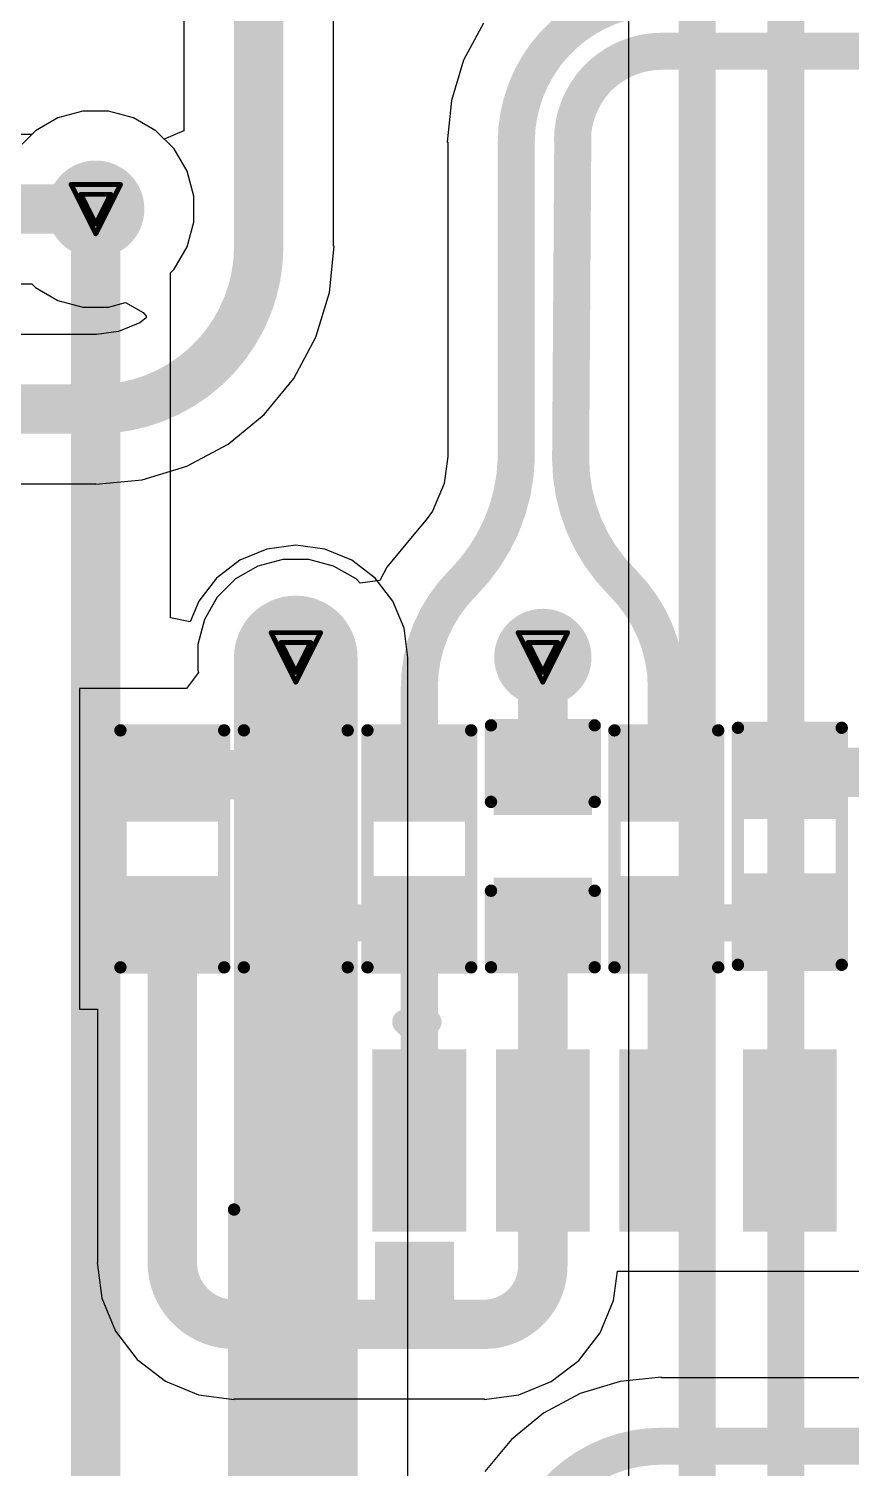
# Model space of a CAD drawing. Header units: inches. Extents: x 0 to 289, y 0 to 168.
# Drawn here: x 57.61 to 66.06, y 65.07 to 79.88 of the extents above; entities that cross this region are included whole.
import ezdxf

# ---------------------------------------------------------------- set-up
doc = ezdxf.new("R2010")
doc.units = ezdxf.units.IN
for name, color, linetype in [('Bottom Layer', 5, 'Continuous'), ('Bottom Overlay', 54, 'Continuous'), ('Bottom Paste', 16, 'Continuous'), ('Bottom Solder', 6, 'Continuous'), ('Drill Drawing', 1, 'Continuous'), ('Top Layer', 1, 'Continuous'), ('Via Holes', 16, 'Continuous')]:
    doc.layers.add(name, color=color, linetype=linetype)

# ---------------------------------------------------------------- blocks, each defined once
blk = doc.blocks.new('H1102NLT_B_2')
at = {"layer": 'Bottom Layer'}
for points in [[(-5.1, 4.825), (-3.43, 4.825), (-3.43, 4.065), (-5.1, 4.065)], [(5.1, 4.065), (3.43, 4.065), (3.43, 4.825), (5.1, 4.825)], [(-5.1, 3.555), (-3.43, 3.555), (-3.43, 2.795), (-5.1, 2.795)], [(5.1, 2.795), (3.43, 2.795), (3.43, 3.555), (5.1, 3.555)], [(-5.1, 2.285), (-3.43, 2.285), (-3.43, 1.525), (-5.1, 1.525)], [(5.1, 1.525), (3.43, 1.525), (3.43, 2.285), (5.1, 2.285)], [(-5.1, 1.015), (-3.43, 1.015), (-3.43, 0.255), (-5.1, 0.255)], [(5.1, 0.255), (3.43, 0.255), (3.43, 1.015), (5.1, 1.015)], [(-5.1, -0.255), (-3.43, -0.255), (-3.43, -1.015), (-5.1, -1.015)], [(5.1, -1.015), (3.43, -1.015), (3.43, -0.255), (5.1, -0.255)], [(-5.1, -1.525), (-3.43, -1.525), (-3.43, -2.285), (-5.1, -2.285)], [(5.1, -2.285), (3.43, -2.285), (3.43, -1.525), (5.1, -1.525)], [(-5.1, -2.795), (-3.43, -2.795), (-3.43, -3.555), (-5.1, -3.555)], [(5.1, -3.555), (3.43, -3.555), (3.43, -2.795), (5.1, -2.795)], [(-5.1, -4.065), (-3.43, -4.065), (-3.43, -4.825), (-5.1, -4.825)], [(5.1, -4.825), (3.43, -4.825), (3.43, -4.065), (5.1, -4.065)]]:
    blk.add_hatch(color=5, dxfattribs=at).paths.add_polyline_path(points)
at = {"layer": 'Bottom Overlay'}
blk.add_hatch(color=54, dxfattribs=at).paths.add_polyline_path([(-3.226, -4.902), (-2.413, -4.902), (-2.413, -4.089), (-3.226, -4.089)])
at = {"layer": 'Bottom Paste'}
for points in [[(-5.1, 4.825), (-3.43, 4.825), (-3.43, 4.065), (-5.1, 4.065)], [(5.1, 4.065), (3.43, 4.065), (3.43, 4.825), (5.1, 4.825)], [(-5.1, 3.555), (-3.43, 3.555), (-3.43, 2.795), (-5.1, 2.795)], [(5.1, 2.795), (3.43, 2.795), (3.43, 3.555), (5.1, 3.555)], [(-5.1, 2.285), (-3.43, 2.285), (-3.43, 1.525), (-5.1, 1.525)], [(5.1, 1.525), (3.43, 1.525), (3.43, 2.285), (5.1, 2.285)], [(-5.1, 1.015), (-3.43, 1.015), (-3.43, 0.255), (-5.1, 0.255)], [(5.1, 0.255), (3.43, 0.255), (3.43, 1.015), (5.1, 1.015)], [(-5.1, -0.255), (-3.43, -0.255), (-3.43, -1.015), (-5.1, -1.015)], [(5.1, -1.015), (3.43, -1.015), (3.43, -0.255), (5.1, -0.255)], [(-5.1, -1.525), (-3.43, -1.525), (-3.43, -2.285), (-5.1, -2.285)], [(5.1, -2.285), (3.43, -2.285), (3.43, -1.525), (5.1, -1.525)], [(-5.1, -2.795), (-3.43, -2.795), (-3.43, -3.555), (-5.1, -3.555)], [(5.1, -3.555), (3.43, -3.555), (3.43, -2.795), (5.1, -2.795)], [(-5.1, -4.065), (-3.43, -4.065), (-3.43, -4.825), (-5.1, -4.825)], [(5.1, -4.825), (3.43, -4.825), (3.43, -4.065), (5.1, -4.065)]]:
    blk.add_hatch(color=16, dxfattribs=at).paths.add_polyline_path(points)
at = {"layer": 'Bottom Solder'}
for points in [[(-5.202, 4.927), (-3.328, 4.927), (-3.328, 3.963), (-5.202, 3.963)], [(5.202, 3.963), (3.328, 3.963), (3.328, 4.927), (5.202, 4.927)], [(-5.202, 3.657), (-3.328, 3.657), (-3.328, 2.693), (-5.202, 2.693)], [(5.202, 2.693), (3.328, 2.693), (3.328, 3.657), (5.202, 3.657)], [(-5.202, 2.387), (-3.328, 2.387), (-3.328, 1.423), (-5.202, 1.423)], [(5.202, 1.423), (3.328, 1.423), (3.328, 2.387), (5.202, 2.387)], [(-5.202, 1.117), (-3.328, 1.117), (-3.328, 0.153), (-5.202, 0.153)], [(5.202, 0.153), (3.328, 0.153), (3.328, 1.117), (5.202, 1.117)], [(-5.202, -0.153), (-3.328, -0.153), (-3.328, -1.117), (-5.202, -1.117)], [(5.202, -1.117), (3.328, -1.117), (3.328, -0.153), (5.202, -0.153)], [(-5.202, -1.423), (-3.328, -1.423), (-3.328, -2.387), (-5.202, -2.387)], [(5.202, -2.387), (3.328, -2.387), (3.328, -1.423), (5.202, -1.423)], [(-5.202, -2.693), (-3.328, -2.693), (-3.328, -3.657), (-5.202, -3.657)], [(5.202, -3.657), (3.328, -3.657), (3.328, -2.693), (5.202, -2.693)], [(-5.202, -3.963), (-3.328, -3.963), (-3.328, -4.927), (-5.202, -4.927)], [(5.202, -4.927), (3.328, -4.927), (3.328, -3.963), (5.202, -3.963)]]:
    blk.add_hatch(color=6, dxfattribs=at).paths.add_polyline_path(points)
at = {"layer": 'Bottom Overlay'}
for points in [[(3.555, 6.35, 0.127, 0.127, 0), (-3.555, 6.35, 0.127, 0.127, 0)], [(-5.484, -4.597, 0.254, 0.254, 0), (-5.484, -4.343, 0.254, 0.254, 0)], [(-5.357, -4.47, 0.254, 0.254, 0), (-5.484, -4.343, 0.254, 0.254, 0)], [(-5.484, -4.597, 0.254, 0.254, 0), (-5.357, -4.47, 0.254, 0.254, 0)], [(3.555, -6.35, 0.127, 0.127, 0), (-3.555, -6.35, 0.127, 0.127, 0)]]:
    blk.add_lwpolyline(points, format="xyseb", dxfattribs=at)
for points in [[(-3.587, 6.35, 0.0635, 0.0635, 1), (-3.523, 6.35, 0.0635, 0.0635, 1)], [(3.523, 6.35, 0.0635, 0.0635, 1), (3.587, 6.35, 0.0635, 0.0635, 1)], [(-5.548, -4.343, 0.127, 0.127, 1), (-5.421, -4.343, 0.127, 0.127, 1)], [(-5.548, -4.343, 0.127, 0.127, 1), (-5.421, -4.343, 0.127, 0.127, 1)], [(-5.421, -4.47, 0.127, 0.127, 1), (-5.294, -4.47, 0.127, 0.127, 1)], [(-5.421, -4.47, 0.127, 0.127, 1), (-5.294, -4.47, 0.127, 0.127, 1)], [(-5.548, -4.597, 0.127, 0.127, 1), (-5.421, -4.597, 0.127, 0.127, 1)], [(-5.548, -4.597, 0.127, 0.127, 1), (-5.421, -4.597, 0.127, 0.127, 1)], [(-3.587, -6.35, 0.0635, 0.0635, 1), (-3.523, -6.35, 0.0635, 0.0635, 1)], [(3.523, -6.35, 0.0635, 0.0635, 1), (3.587, -6.35, 0.0635, 0.0635, 1)]]:
    blk.add_lwpolyline(points, format="xyseb", close=True, dxfattribs=at)
blk = doc.blocks.new('R___0603_B_44')
at = {"layer": 'Bottom Layer'}
for points in [[(-1.143, -0.4445), (-1.143, 0.4445), (-0.381, 0.4445), (-0.381, -0.4445)], [(0.381, -0.4445), (0.381, 0.4445), (1.143, 0.4445), (1.143, -0.4445)]]:
    blk.add_hatch(color=5, dxfattribs=at).paths.add_polyline_path(points)
at = {"layer": 'Bottom Paste'}
for points in [[(-1.143, -0.4445), (-1.143, 0.4445), (-0.381, 0.4445), (-0.381, -0.4445)], [(0.381, -0.4445), (0.381, 0.4445), (1.143, 0.4445), (1.143, -0.4445)]]:
    blk.add_hatch(color=16, dxfattribs=at).paths.add_polyline_path(points)
at = {"layer": 'Bottom Solder'}
for points in [[(-1.2446, -0.5461), (-1.2446, 0.5461), (-0.2794, 0.5461), (-0.2794, -0.5461)], [(0.2794, -0.5461), (0.2794, 0.5461), (1.2446, 0.5461), (1.2446, -0.5461)]]:
    blk.add_hatch(color=6, dxfattribs=at).paths.add_polyline_path(points)
at = {"layer": 'Bottom Overlay'}
for points in [[(1.2192, 0.5334, 0.127, 0.127, 0), (-1.2192, 0.5334, 0.127, 0.127, 0)], [(-1.2192, -0.5334, 0.127, 0.127, 0), (-1.2192, 0.5334, 0.127, 0.127, 0)], [(1.2192, -0.5334, 0.127, 0.127, 0), (1.2192, 0.5334, 0.127, 0.127, 0)], [(1.2192, -0.5334, 0.127, 0.127, 0), (-1.2192, -0.5334, 0.127, 0.127, 0)]]:
    blk.add_lwpolyline(points, format="xyseb", dxfattribs=at)
for points in [[(-1.25095, 0.5334, 0.0635, 0.0635, 1), (-1.18745, 0.5334, 0.0635, 0.0635, 1)], [(-1.25095, 0.5334, 0.0635, 0.0635, 1), (-1.18745, 0.5334, 0.0635, 0.0635, 1)], [(1.18745, 0.5334, 0.0635, 0.0635, 1), (1.25095, 0.5334, 0.0635, 0.0635, 1)], [(1.18745, 0.5334, 0.0635, 0.0635, 1), (1.25095, 0.5334, 0.0635, 0.0635, 1)], [(-1.25095, -0.5334, 0.0635, 0.0635, 1), (-1.18745, -0.5334, 0.0635, 0.0635, 1)], [(-1.25095, -0.5334, 0.0635, 0.0635, 1), (-1.18745, -0.5334, 0.0635, 0.0635, 1)], [(1.18745, -0.5334, 0.0635, 0.0635, 1), (1.25095, -0.5334, 0.0635, 0.0635, 1)], [(1.18745, -0.5334, 0.0635, 0.0635, 1), (1.25095, -0.5334, 0.0635, 0.0635, 1)]]:
    blk.add_lwpolyline(points, format="xyseb", close=True, dxfattribs=at)
blk = doc.blocks.new('R___0603_B_46')
at = {"layer": 'Bottom Layer'}
for points in [[(-1.143, -0.4445), (-1.143, 0.4445), (-0.381, 0.4445), (-0.381, -0.4445)], [(0.381, -0.4445), (0.381, 0.4445), (1.143, 0.4445), (1.143, -0.4445)]]:
    blk.add_hatch(color=5, dxfattribs=at).paths.add_polyline_path(points)
at = {"layer": 'Bottom Paste'}
for points in [[(-1.143, -0.4445), (-1.143, 0.4445), (-0.381, 0.4445), (-0.381, -0.4445)], [(0.381, -0.4445), (0.381, 0.4445), (1.143, 0.4445), (1.143, -0.4445)]]:
    blk.add_hatch(color=16, dxfattribs=at).paths.add_polyline_path(points)
at = {"layer": 'Bottom Solder'}
for points in [[(-1.2446, -0.5461), (-1.2446, 0.5461), (-0.2794, 0.5461), (-0.2794, -0.5461)], [(0.2794, -0.5461), (0.2794, 0.5461), (1.2446, 0.5461), (1.2446, -0.5461)]]:
    blk.add_hatch(color=6, dxfattribs=at).paths.add_polyline_path(points)
at = {"layer": 'Bottom Overlay'}
for points in [[(1.2192, 0.5334, 0.127, 0.127, 0), (-1.2192, 0.5334, 0.127, 0.127, 0)], [(-1.2192, -0.5334, 0.127, 0.127, 0), (-1.2192, 0.5334, 0.127, 0.127, 0)], [(1.2192, -0.5334, 0.127, 0.127, 0), (1.2192, 0.5334, 0.127, 0.127, 0)], [(1.2192, -0.5334, 0.127, 0.127, 0), (-1.2192, -0.5334, 0.127, 0.127, 0)]]:
    blk.add_lwpolyline(points, format="xyseb", dxfattribs=at)
for points in [[(-1.25095, 0.5334, 0.0635, 0.0635, 1), (-1.18745, 0.5334, 0.0635, 0.0635, 1)], [(-1.25095, 0.5334, 0.0635, 0.0635, 1), (-1.18745, 0.5334, 0.0635, 0.0635, 1)], [(1.18745, 0.5334, 0.0635, 0.0635, 1), (1.25095, 0.5334, 0.0635, 0.0635, 1)], [(1.18745, 0.5334, 0.0635, 0.0635, 1), (1.25095, 0.5334, 0.0635, 0.0635, 1)], [(-1.25095, -0.5334, 0.0635, 0.0635, 1), (-1.18745, -0.5334, 0.0635, 0.0635, 1)], [(-1.25095, -0.5334, 0.0635, 0.0635, 1), (-1.18745, -0.5334, 0.0635, 0.0635, 1)], [(1.18745, -0.5334, 0.0635, 0.0635, 1), (1.25095, -0.5334, 0.0635, 0.0635, 1)], [(1.18745, -0.5334, 0.0635, 0.0635, 1), (1.25095, -0.5334, 0.0635, 0.0635, 1)]]:
    blk.add_lwpolyline(points, format="xyseb", close=True, dxfattribs=at)
blk = doc.blocks.new('R___0603_B_47')
at = {"layer": 'Bottom Layer'}
for points in [[(-1.143, -0.4445), (-1.143, 0.4445), (-0.381, 0.4445), (-0.381, -0.4445)], [(0.381, -0.4445), (0.381, 0.4445), (1.143, 0.4445), (1.143, -0.4445)]]:
    blk.add_hatch(color=5, dxfattribs=at).paths.add_polyline_path(points)
at = {"layer": 'Bottom Paste'}
for points in [[(-1.143, -0.4445), (-1.143, 0.4445), (-0.381, 0.4445), (-0.381, -0.4445)], [(0.381, -0.4445), (0.381, 0.4445), (1.143, 0.4445), (1.143, -0.4445)]]:
    blk.add_hatch(color=16, dxfattribs=at).paths.add_polyline_path(points)
at = {"layer": 'Bottom Solder'}
for points in [[(-1.2446, -0.5461), (-1.2446, 0.5461), (-0.2794, 0.5461), (-0.2794, -0.5461)], [(0.2794, -0.5461), (0.2794, 0.5461), (1.2446, 0.5461), (1.2446, -0.5461)]]:
    blk.add_hatch(color=6, dxfattribs=at).paths.add_polyline_path(points)
at = {"layer": 'Bottom Overlay'}
for points in [[(1.2192, 0.5334, 0.127, 0.127, 0), (-1.2192, 0.5334, 0.127, 0.127, 0)], [(-1.2192, -0.5334, 0.127, 0.127, 0), (-1.2192, 0.5334, 0.127, 0.127, 0)], [(1.2192, -0.5334, 0.127, 0.127, 0), (1.2192, 0.5334, 0.127, 0.127, 0)], [(1.2192, -0.5334, 0.127, 0.127, 0), (-1.2192, -0.5334, 0.127, 0.127, 0)]]:
    blk.add_lwpolyline(points, format="xyseb", dxfattribs=at)
for points in [[(-1.25095, 0.5334, 0.0635, 0.0635, 1), (-1.18745, 0.5334, 0.0635, 0.0635, 1)], [(-1.25095, 0.5334, 0.0635, 0.0635, 1), (-1.18745, 0.5334, 0.0635, 0.0635, 1)], [(1.18745, 0.5334, 0.0635, 0.0635, 1), (1.25095, 0.5334, 0.0635, 0.0635, 1)], [(1.18745, 0.5334, 0.0635, 0.0635, 1), (1.25095, 0.5334, 0.0635, 0.0635, 1)], [(-1.25095, -0.5334, 0.0635, 0.0635, 1), (-1.18745, -0.5334, 0.0635, 0.0635, 1)], [(-1.25095, -0.5334, 0.0635, 0.0635, 1), (-1.18745, -0.5334, 0.0635, 0.0635, 1)], [(1.18745, -0.5334, 0.0635, 0.0635, 1), (1.25095, -0.5334, 0.0635, 0.0635, 1)], [(1.18745, -0.5334, 0.0635, 0.0635, 1), (1.25095, -0.5334, 0.0635, 0.0635, 1)]]:
    blk.add_lwpolyline(points, format="xyseb", close=True, dxfattribs=at)
blk = doc.blocks.new('R___0603_B_48')
at = {"layer": 'Bottom Layer'}
for points in [[(-1.143, -0.4445), (-1.143, 0.4445), (-0.381, 0.4445), (-0.381, -0.4445)], [(0.381, -0.4445), (0.381, 0.4445), (1.143, 0.4445), (1.143, -0.4445)]]:
    blk.add_hatch(color=5, dxfattribs=at).paths.add_polyline_path(points)
at = {"layer": 'Bottom Paste'}
for points in [[(-1.143, -0.4445), (-1.143, 0.4445), (-0.381, 0.4445), (-0.381, -0.4445)], [(0.381, -0.4445), (0.381, 0.4445), (1.143, 0.4445), (1.143, -0.4445)]]:
    blk.add_hatch(color=16, dxfattribs=at).paths.add_polyline_path(points)
at = {"layer": 'Bottom Solder'}
for points in [[(-1.2446, -0.5461), (-1.2446, 0.5461), (-0.2794, 0.5461), (-0.2794, -0.5461)], [(0.2794, -0.5461), (0.2794, 0.5461), (1.2446, 0.5461), (1.2446, -0.5461)]]:
    blk.add_hatch(color=6, dxfattribs=at).paths.add_polyline_path(points)
at = {"layer": 'Bottom Overlay'}
for points in [[(1.2192, 0.5334, 0.127, 0.127, 0), (-1.2192, 0.5334, 0.127, 0.127, 0)], [(-1.2192, -0.5334, 0.127, 0.127, 0), (-1.2192, 0.5334, 0.127, 0.127, 0)], [(1.2192, -0.5334, 0.127, 0.127, 0), (1.2192, 0.5334, 0.127, 0.127, 0)], [(1.2192, -0.5334, 0.127, 0.127, 0), (-1.2192, -0.5334, 0.127, 0.127, 0)]]:
    blk.add_lwpolyline(points, format="xyseb", dxfattribs=at)
for points in [[(-1.25095, 0.5334, 0.0635, 0.0635, 1), (-1.18745, 0.5334, 0.0635, 0.0635, 1)], [(-1.25095, 0.5334, 0.0635, 0.0635, 1), (-1.18745, 0.5334, 0.0635, 0.0635, 1)], [(1.18745, 0.5334, 0.0635, 0.0635, 1), (1.25095, 0.5334, 0.0635, 0.0635, 1)], [(1.18745, 0.5334, 0.0635, 0.0635, 1), (1.25095, 0.5334, 0.0635, 0.0635, 1)], [(-1.25095, -0.5334, 0.0635, 0.0635, 1), (-1.18745, -0.5334, 0.0635, 0.0635, 1)], [(-1.25095, -0.5334, 0.0635, 0.0635, 1), (-1.18745, -0.5334, 0.0635, 0.0635, 1)], [(1.18745, -0.5334, 0.0635, 0.0635, 1), (1.25095, -0.5334, 0.0635, 0.0635, 1)], [(1.18745, -0.5334, 0.0635, 0.0635, 1), (1.25095, -0.5334, 0.0635, 0.0635, 1)]]:
    blk.add_lwpolyline(points, format="xyseb", close=True, dxfattribs=at)
blk = doc.blocks.new('R___0603_B_49')
at = {"layer": 'Bottom Layer'}
for points in [[(-1.143, -0.4445), (-1.143, 0.4445), (-0.381, 0.4445), (-0.381, -0.4445)], [(0.381, -0.4445), (0.381, 0.4445), (1.143, 0.4445), (1.143, -0.4445)]]:
    blk.add_hatch(color=5, dxfattribs=at).paths.add_polyline_path(points)
at = {"layer": 'Bottom Paste'}
for points in [[(-1.143, -0.4445), (-1.143, 0.4445), (-0.381, 0.4445), (-0.381, -0.4445)], [(0.381, -0.4445), (0.381, 0.4445), (1.143, 0.4445), (1.143, -0.4445)]]:
    blk.add_hatch(color=16, dxfattribs=at).paths.add_polyline_path(points)
at = {"layer": 'Bottom Solder'}
for points in [[(-1.2446, -0.5461), (-1.2446, 0.5461), (-0.2794, 0.5461), (-0.2794, -0.5461)], [(0.2794, -0.5461), (0.2794, 0.5461), (1.2446, 0.5461), (1.2446, -0.5461)]]:
    blk.add_hatch(color=6, dxfattribs=at).paths.add_polyline_path(points)
at = {"layer": 'Bottom Overlay'}
for points in [[(1.2192, 0.5334, 0.127, 0.127, 0), (-1.2192, 0.5334, 0.127, 0.127, 0)], [(-1.2192, -0.5334, 0.127, 0.127, 0), (-1.2192, 0.5334, 0.127, 0.127, 0)], [(1.2192, -0.5334, 0.127, 0.127, 0), (1.2192, 0.5334, 0.127, 0.127, 0)], [(1.2192, -0.5334, 0.127, 0.127, 0), (-1.2192, -0.5334, 0.127, 0.127, 0)]]:
    blk.add_lwpolyline(points, format="xyseb", dxfattribs=at)
for points in [[(-1.25095, 0.5334, 0.0635, 0.0635, 1), (-1.18745, 0.5334, 0.0635, 0.0635, 1)], [(-1.25095, 0.5334, 0.0635, 0.0635, 1), (-1.18745, 0.5334, 0.0635, 0.0635, 1)], [(1.18745, 0.5334, 0.0635, 0.0635, 1), (1.25095, 0.5334, 0.0635, 0.0635, 1)], [(1.18745, 0.5334, 0.0635, 0.0635, 1), (1.25095, 0.5334, 0.0635, 0.0635, 1)], [(-1.25095, -0.5334, 0.0635, 0.0635, 1), (-1.18745, -0.5334, 0.0635, 0.0635, 1)], [(-1.25095, -0.5334, 0.0635, 0.0635, 1), (-1.18745, -0.5334, 0.0635, 0.0635, 1)], [(1.18745, -0.5334, 0.0635, 0.0635, 1), (1.25095, -0.5334, 0.0635, 0.0635, 1)], [(1.18745, -0.5334, 0.0635, 0.0635, 1), (1.25095, -0.5334, 0.0635, 0.0635, 1)]]:
    blk.add_lwpolyline(points, format="xyseb", close=True, dxfattribs=at)
blk = doc.blocks.new('C___0603_B_65')
at = {"layer": 'Bottom Layer'}
for points in [[(-1.143, -0.445), (-1.143, 0.445), (-0.381, 0.445), (-0.381, -0.445)], [(0.381, -0.445), (0.381, 0.445), (1.143, 0.445), (1.143, -0.445)]]:
    blk.add_hatch(color=5, dxfattribs=at).paths.add_polyline_path(points)
at = {"layer": 'Bottom Paste'}
for points in [[(-1.143, -0.445), (-1.143, 0.445), (-0.381, 0.445), (-0.381, -0.445)], [(0.381, -0.445), (0.381, 0.445), (1.143, 0.445), (1.143, -0.445)]]:
    blk.add_hatch(color=16, dxfattribs=at).paths.add_polyline_path(points)
at = {"layer": 'Bottom Solder'}
for points in [[(-1.203, -0.504), (-1.203, 0.504), (-0.321, 0.504), (-0.321, -0.504)], [(0.321, -0.504), (0.321, 0.504), (1.203, 0.504), (1.203, -0.504)]]:
    blk.add_hatch(color=6, dxfattribs=at).paths.add_polyline_path(points)
at = {"layer": 'Bottom Overlay'}
for points in [[(-1.245, -0.533, 0.127, 0.127, 0), (-1.245, 0.533, 0.127, 0.127, 0)], [(-0.457, 0.533, 0.127, 0.127, 0), (-1.245, 0.533, 0.127, 0.127, 0)], [(1.245, 0.533, 0.127, 0.127, 0), (0.457, 0.533, 0.127, 0.127, 0)], [(1.245, -0.533, 0.127, 0.127, 0), (1.245, 0.533, 0.127, 0.127, 0)], [(-0.457, -0.533, 0.127, 0.127, 0), (-1.245, -0.533, 0.127, 0.127, 0)], [(1.245, -0.533, 0.127, 0.127, 0), (0.457, -0.533, 0.127, 0.127, 0)]]:
    blk.add_lwpolyline(points, format="xyseb", dxfattribs=at)
for points in [[(-1.276, 0.533, 0.0635, 0.0635, 1), (-1.213, 0.533, 0.0635, 0.0635, 1)], [(-1.276, 0.533, 0.0635, 0.0635, 1), (-1.213, 0.533, 0.0635, 0.0635, 1)], [(-0.489, 0.533, 0.0635, 0.0635, 1), (-0.425, 0.533, 0.0635, 0.0635, 1)], [(0.425, 0.533, 0.0635, 0.0635, 1), (0.489, 0.533, 0.0635, 0.0635, 1)], [(1.213, 0.533, 0.0635, 0.0635, 1), (1.276, 0.533, 0.0635, 0.0635, 1)], [(1.213, 0.533, 0.0635, 0.0635, 1), (1.276, 0.533, 0.0635, 0.0635, 1)], [(-1.276, -0.533, 0.0635, 0.0635, 1), (-1.213, -0.533, 0.0635, 0.0635, 1)], [(-1.276, -0.533, 0.0635, 0.0635, 1), (-1.213, -0.533, 0.0635, 0.0635, 1)], [(-0.489, -0.533, 0.0635, 0.0635, 1), (-0.425, -0.533, 0.0635, 0.0635, 1)], [(0.425, -0.533, 0.0635, 0.0635, 1), (0.489, -0.533, 0.0635, 0.0635, 1)], [(1.213, -0.533, 0.0635, 0.0635, 1), (1.276, -0.533, 0.0635, 0.0635, 1)], [(1.213, -0.533, 0.0635, 0.0635, 1), (1.276, -0.533, 0.0635, 0.0635, 1)]]:
    blk.add_lwpolyline(points, format="xyseb", close=True, dxfattribs=at)

msp = doc.modelspace()

# ---------------------------------------------------------------- hatches: boundary and pattern name
at = {"layer": 'Bottom Layer'}
h = msp.add_hatch(color=5, dxfattribs=at)
edge = h.paths.add_edge_path()
edge.add_arc((58.296, 78.029), 0.5, 0, 360)
h = msp.add_hatch(color=5, dxfattribs=at)
edge = h.paths.add_edge_path()
edge.add_arc((60.353, 73.417), 0.5, 0, 360)
h = msp.add_hatch(color=5, dxfattribs=at)
edge = h.paths.add_edge_path()
edge.add_arc((62.893, 73.417), 0.5, 0, 360)
at = {"layer": 'Top Layer'}
h = msp.add_hatch(color=1, dxfattribs=at)
edge = h.paths.add_edge_path()
edge.add_arc((58.296, 78.029), 0.5, 0, 360)
h = msp.add_hatch(color=1, dxfattribs=at)
edge = h.paths.add_edge_path()
edge.add_arc((60.353, 73.417), 0.5, 0, 360)
h = msp.add_hatch(color=1, dxfattribs=at)
edge = h.paths.add_edge_path()
edge.add_arc((62.893, 73.417), 0.5, 0, 360)
at = {"layer": 'Via Holes'}
h = msp.add_hatch(color=7, dxfattribs=at)
edge = h.paths.add_edge_path()
edge.add_arc((58.296, 78.029), 0.3, 0, 360)
h = msp.add_hatch(color=7, dxfattribs=at)
edge = h.paths.add_edge_path()
edge.add_arc((60.353, 73.417), 0.3, 0, 360)
h = msp.add_hatch(color=7, dxfattribs=at)
edge = h.paths.add_edge_path()
edge.add_arc((62.893, 73.417), 0.3, 0, 360)

# ---------------------------------------------------------------- linework, layer by layer
at = {"layer": 'Bottom Layer'}
for p, q in [((59.203, 90.475), (59.203, 78.834)), ((60.741, 77.648), (60.741, 90.475)), ((62.282, 79.942), (62.078, 79.561)), ((62.078, 79.561), (61.953, 79.148)), ((61.953, 79.148), (61.911, 78.718)), ((57.907, 78.968), (57.677, 78.835)), ((58.163, 79.037), (57.907, 78.968)), ((58.428, 79.037), (58.163, 79.037)), ((58.685, 78.968), (58.428, 79.037)), ((58.915, 78.835), (58.685, 78.968)), ((57.639, 78.797), (56.912, 78.797)), ((57.677, 78.835), (57.639, 78.797)), ((59, 78.75), (58.915, 78.835)), ((59.203, 78.834), (59, 78.75)), ((61.911, 78.718), (61.915, 78.718)), ((61.915, 78.718), (61.915, 75.483)), ((60.699, 77.17), (60.746, 77.648)), ((60.746, 77.648), (60.741, 77.648)), ((44.167, 77.26), (57.639, 77.26)), ((57.639, 77.26), (57.677, 77.222)), ((57.677, 77.222), (57.907, 77.089)), ((60.559, 76.71), (60.699, 77.17)), ((57.907, 77.089), (58.163, 77.021)), ((58.163, 77.021), (58.428, 77.021)), ((58.428, 77.021), (58.601, 77.067)), ((58.601, 77.067), (58.783, 76.966)), ((58.814, 76.909), (58.75, 76.86)), ((58.783, 76.966), (58.813, 76.929)), ((58.813, 76.929), (58.814, 76.909)), ((58.296, 76.74), (51.536, 76.74)), ((58.302, 76.739), (58.296, 76.74)), ((58.531, 76.769), (58.302, 76.739)), ((58.75, 76.86), (58.531, 76.769)), ((60.333, 76.287), (60.559, 76.71)), ((60.028, 75.915), (60.333, 76.287)), ((59.657, 75.611), (60.028, 75.915)), ((59.233, 75.384), (59.657, 75.611)), ((58.774, 75.245), (59.233, 75.384)), ((61.915, 75.483), (61.879, 75.207)), ((58.296, 75.198), (58.774, 75.245)), ((51.536, 75.203), (58.296, 75.203)), ((58.296, 75.203), (58.296, 75.198)), ((61.879, 75.207), (61.76, 74.921)), ((61.692, 74.832), (61.566, 74.681)), ((61.76, 74.921), (61.692, 74.832)), ((61.566, 74.681), (61.289, 74.344)), ((61.566, 74.681), (61.566, 74.681)), ((59.964, 74.357), (59.734, 74.224)), ((60.22, 74.425), (59.964, 74.357)), ((60.486, 74.425), (60.22, 74.425)), ((60.742, 74.357), (60.486, 74.425)), ((60.972, 74.224), (60.742, 74.357)), ((59.734, 74.224), (59.546, 74.036)), ((61.016, 74.18), (60.972, 74.224)), ((61.217, 74.209), (61.016, 74.18)), ((61.289, 74.344), (61.217, 74.209)), ((59.546, 74.036), (59.414, 73.807)), ((59.414, 73.807), (59.345, 73.55)), ((59.345, 73.55), (59.345, 73.285)), ((59.352, 73.26), (59.228, 73.098)), ((59.345, 73.285), (59.352, 73.26)), ((59.228, 73.098), (58.13, 73.098)), ((58.13, 73.098), (58.13, 71.32)), ((58.13, 71.32), (58.13, 69.796)), ((58.13, 69.796), (58.314, 69.796)), ((58.314, 69.796), (58.314, 67.19)), ((58.314, 67.19), (58.309, 67.19)), ((58.309, 67.19), (58.357, 66.825)), ((63.62, 66.801), (63.66, 67.103)), ((63.66, 67.103), (68.113, 67.103)), ((58.357, 66.825), (58.498, 66.486)), ((63.482, 66.469), (63.62, 66.801)), ((58.498, 66.486), (58.722, 66.194)), ((63.264, 66.184), (63.482, 66.469)), ((58.722, 66.194), (59.013, 65.97)), ((62.979, 65.966), (63.264, 66.184)), ((59.013, 65.97), (59.353, 65.829)), ((62.647, 65.828), (62.979, 65.966)), ((63.688, 65.968), (63.278, 65.843)), ((64.114, 66.01), (63.688, 65.968)), ((64.114, 66.005), (64.114, 66.01)), ((68.36, 66.005), (64.114, 66.005)), ((59.353, 65.829), (59.718, 65.781)), ((59.718, 65.781), (59.718, 65.787)), ((59.718, 65.787), (62.291, 65.787)), ((62.291, 65.781), (62.647, 65.828)), ((62.291, 65.787), (62.291, 65.781)), ((63.278, 65.843), (62.901, 65.641)), ((62.901, 65.641), (62.57, 65.37)), ((62.57, 65.37), (62.298, 65.039))]:
    msp.add_line(p, q, dxfattribs=at)
for points in [[(59.972, 77.648, 0.508, 0.508, 0), (59.972, 90.475, 0.508, 0.508, 0)], [(62.62, 78.718, 0.381, 0.381, -0.414214), (64.114, 80.212, 0.381, 0.381, 0)], [(63.198, 78.737, 0.381, 0.381, -0.414214), (64.114, 79.653, 0.381, 0.381, 0)], [(64.114, 79.653, 0.381, 0.381, 0), (81.213, 79.653, 0.381, 0.381, 0)], [(62.62, 75.465, 0.381, 0.381, 0), (62.62, 78.718, 0.381, 0.381, 0)], [(63.179, 75.465, 0.381, 0.381, 0), (63.201, 78.737, 0.381, 0.381, 0)], [(44.167, 78.029, 0.508, 0.508, 0), (58.296, 78.029, 0.508, 0.508, 0)], [(59.972, 77.648, 0.508, 0.508, -0.414214), (58.296, 75.971, 0.508, 0.508, 0)], [(51.006, 75.971, 0.508, 0.508, 0), (58.296, 75.971, 0.508, 0.508, 0)], [(62.62, 75.465, 0.381, 0.381, -0.192178), (62.067, 74.179, 0.381, 0.381, 0)], [(63.706, 74.192, 0.381, 0.381, -0.198912), (63.179, 75.465, 0.381, 0.381, 0)], [(61.623, 73.106, 0.381, 0.381, -0.198912), (62.067, 74.179, 0.381, 0.381, 0)], [(63.706, 74.192, 0.381, 0.381, 0), (63.718, 74.179, 0.381, 0.381, 0)], [(63.718, 74.179, 0.381, 0.381, -0.198912), (64.163, 73.106, 0.381, 0.381, 0)], [(60.353, 72.209, 0.508, 0.508, 0), (60.353, 73.417, 0.508, 0.508, 0)], [(62.893, 72.235, 0.508, 0.508, 0), (62.893, 73.417, 0.508, 0.508, 0)], [(61.623, 72.209, 0.381, 0.381, 0), (61.623, 73.106, 0.381, 0.381, 0)], [(64.163, 72.209, 0.381, 0.381, 0), (64.163, 73.106, 0.381, 0.381, 0)], [(59.083, 72.209, 0.508, 0.508, 0), (60.353, 72.209, 0.508, 0.508, 0)], [(65.433, 72.235, 0.508, 0.508, 0), (66.678, 72.235, 0.508, 0.508, 0)], [(62.893, 68.446, 0.508, 0.508, 0), (62.893, 70.711, 0.508, 0.508, 0)], [(59.083, 67.19, 0.508, 0.508, 0), (59.083, 70.685, 0.508, 0.508, 0)], [(60.353, 70.685, 0.381, 0.381, 0), (61.623, 70.685, 0.381, 0.381, 0)], [(61.623, 68.446, 0.381, 0.381, 0), (61.623, 70.685, 0.381, 0.381, 0)], [(64.163, 70.685, 0.381, 0.381, 0), (65.408, 70.685, 0.381, 0.381, 0)], [(64.163, 68.446, 0.381, 0.381, 0), (64.163, 70.685, 0.381, 0.381, 0)], [(65.433, 70.711, 0.381, 0.381, -0.414214), (65.408, 70.685, 0.381, 0.381, 0)], [(62.893, 67.158, 0.508, 0.508, 0), (62.893, 68.446, 0.508, 0.508, 0)], [(59.718, 66.555, 0.508, 0.508, -0.414214), (59.083, 67.19, 0.508, 0.508, 0)], [(62.893, 67.158, 0.508, 0.508, -0.414214), (62.291, 66.555, 0.508, 0.508, 0)], [(59.718, 66.555, 0.508, 0.508, 0), (62.291, 66.555, 0.508, 0.508, 0)], [(62.639, 63.825, 0.381, 0.381, -0.414214), (64.114, 65.301, 0.381, 0.381, 0)], [(64.114, 65.301, 0.381, 0.381, 0), (73.093, 65.301, 0.381, 0.381, 0)]]:
    msp.add_lwpolyline(points, format="xyseb", dxfattribs=at)
for points in [[(64.019, 79.653, 0.191, 0.191, 1), (64.21, 79.653, 0.191, 0.191, 1)], [(64.019, 79.653, 0.191, 0.191, 1), (64.21, 79.653, 0.191, 0.191, 1)], [(62.525, 78.718, 0.191, 0.191, 1), (62.715, 78.718, 0.191, 0.191, 1)], [(62.525, 78.718, 0.191, 0.191, 1), (62.715, 78.718, 0.191, 0.191, 1)], [(63.103, 78.737, 0.191, 0.191, 1), (63.293, 78.737, 0.191, 0.191, 1)], [(63.106, 78.737, 0.191, 0.191, 1), (63.297, 78.737, 0.191, 0.191, 1)], [(58.169, 78.029, 0.254, 0.254, 1), (58.423, 78.029, 0.254, 0.254, 1)], [(59.845, 77.648, 0.254, 0.254, 1), (60.099, 77.648, 0.254, 0.254, 1)], [(59.845, 77.648, 0.254, 0.254, 1), (60.099, 77.648, 0.254, 0.254, 1)], [(58.169, 75.971, 0.254, 0.254, 1), (58.423, 75.971, 0.254, 0.254, 1)], [(58.169, 75.971, 0.254, 0.254, 1), (58.423, 75.971, 0.254, 0.254, 1)], [(62.525, 75.465, 0.191, 0.191, 1), (62.715, 75.465, 0.191, 0.191, 1)], [(62.525, 75.465, 0.191, 0.191, 1), (62.715, 75.465, 0.191, 0.191, 1)], [(63.083, 75.465, 0.191, 0.191, 1), (63.274, 75.465, 0.191, 0.191, 1)], [(63.083, 75.465, 0.191, 0.191, 1), (63.274, 75.465, 0.191, 0.191, 1)], [(61.972, 74.179, 0.191, 0.191, 1), (62.163, 74.179, 0.191, 0.191, 1)], [(61.972, 74.179, 0.191, 0.191, 1), (62.163, 74.179, 0.191, 0.191, 1)], [(63.611, 74.192, 0.191, 0.191, 1), (63.801, 74.192, 0.191, 0.191, 1)], [(63.611, 74.192, 0.191, 0.191, 1), (63.801, 74.192, 0.191, 0.191, 1)], [(63.623, 74.179, 0.191, 0.191, 1), (63.814, 74.179, 0.191, 0.191, 1)], [(63.623, 74.179, 0.191, 0.191, 1), (63.814, 74.179, 0.191, 0.191, 1)], [(60.226, 73.417, 0.254, 0.254, 1), (60.48, 73.417, 0.254, 0.254, 1)], [(62.766, 73.417, 0.254, 0.254, 1), (63.02, 73.417, 0.254, 0.254, 1)], [(61.528, 73.106, 0.191, 0.191, 1), (61.718, 73.106, 0.191, 0.191, 1)], [(61.528, 73.106, 0.191, 0.191, 1), (61.718, 73.106, 0.191, 0.191, 1)], [(64.068, 73.106, 0.191, 0.191, 1), (64.258, 73.106, 0.191, 0.191, 1)], [(64.068, 73.106, 0.191, 0.191, 1), (64.258, 73.106, 0.191, 0.191, 1)], [(58.956, 72.209, 0.254, 0.254, 1), (59.21, 72.209, 0.254, 0.254, 1)], [(60.226, 72.209, 0.254, 0.254, 1), (60.48, 72.209, 0.254, 0.254, 1)], [(60.226, 72.209, 0.254, 0.254, 1), (60.48, 72.209, 0.254, 0.254, 1)], [(62.766, 72.235, 0.254, 0.254, 1), (63.02, 72.235, 0.254, 0.254, 1)], [(65.306, 72.235, 0.254, 0.254, 1), (65.56, 72.235, 0.254, 0.254, 1)], [(61.528, 72.209, 0.191, 0.191, 1), (61.718, 72.209, 0.191, 0.191, 1)], [(64.068, 72.209, 0.191, 0.191, 1), (64.258, 72.209, 0.191, 0.191, 1)], [(62.766, 70.711, 0.254, 0.254, 1), (63.02, 70.711, 0.254, 0.254, 1)], [(58.956, 70.685, 0.254, 0.254, 1), (59.21, 70.685, 0.254, 0.254, 1)], [(60.258, 70.685, 0.191, 0.191, 1), (60.448, 70.685, 0.191, 0.191, 1)], [(61.528, 70.685, 0.191, 0.191, 1), (61.718, 70.685, 0.191, 0.191, 1)], [(61.528, 70.685, 0.191, 0.191, 1), (61.718, 70.685, 0.191, 0.191, 1)], [(64.068, 70.685, 0.191, 0.191, 1), (64.258, 70.685, 0.191, 0.191, 1)], [(64.068, 70.685, 0.191, 0.191, 1), (64.258, 70.685, 0.191, 0.191, 1)], [(65.312, 70.685, 0.191, 0.191, 1), (65.503, 70.685, 0.191, 0.191, 1)], [(65.312, 70.685, 0.191, 0.191, 1), (65.503, 70.685, 0.191, 0.191, 1)], [(65.338, 70.711, 0.191, 0.191, 1), (65.528, 70.711, 0.191, 0.191, 1)], [(61.528, 68.446, 0.191, 0.191, 1), (61.718, 68.446, 0.191, 0.191, 1)], [(62.766, 68.446, 0.254, 0.254, 1), (63.02, 68.446, 0.254, 0.254, 1)], [(62.766, 68.446, 0.254, 0.254, 1), (63.02, 68.446, 0.254, 0.254, 1)], [(64.068, 68.446, 0.191, 0.191, 1), (64.258, 68.446, 0.191, 0.191, 1)], [(58.956, 67.19, 0.254, 0.254, 1), (59.21, 67.19, 0.254, 0.254, 1)], [(58.956, 67.19, 0.254, 0.254, 1), (59.21, 67.19, 0.254, 0.254, 1)], [(62.766, 67.158, 0.254, 0.254, 1), (63.02, 67.158, 0.254, 0.254, 1)], [(62.766, 67.158, 0.254, 0.254, 1), (63.02, 67.158, 0.254, 0.254, 1)], [(59.591, 66.555, 0.254, 0.254, 1), (59.845, 66.555, 0.254, 0.254, 1)], [(59.591, 66.555, 0.254, 0.254, 1), (59.845, 66.555, 0.254, 0.254, 1)], [(62.164, 66.555, 0.254, 0.254, 1), (62.418, 66.555, 0.254, 0.254, 1)], [(62.164, 66.555, 0.254, 0.254, 1), (62.418, 66.555, 0.254, 0.254, 1)], [(64.019, 65.301, 0.191, 0.191, 1), (64.21, 65.301, 0.191, 0.191, 1)], [(64.019, 65.301, 0.191, 0.191, 1), (64.21, 65.301, 0.191, 0.191, 1)]]:
    msp.add_lwpolyline(points, format="xyseb", close=True, dxfattribs=at)
at = {"layer": 'Drill Drawing'}
for points in [[(58.042, 78.283, 0.0508, 0.0508, 0), (58.55, 78.283, 0.0508, 0.0508, 0)], [(58.042, 78.283, 0.0508, 0.0508, 0), (58.296, 77.775, 0.0508, 0.0508, 0)], [(58.143, 78.181, 0.0508, 0.0508, 0), (58.448, 78.181, 0.0508, 0.0508, 0)], [(58.143, 78.181, 0.0508, 0.0508, 0), (58.296, 77.876, 0.0508, 0.0508, 0)], [(58.296, 77.775, 0.0508, 0.0508, 0), (58.55, 78.283, 0.0508, 0.0508, 0)], [(58.296, 77.876, 0.0508, 0.0508, 0), (58.448, 78.181, 0.0508, 0.0508, 0)], [(60.099, 73.671, 0.0508, 0.0508, 0), (60.607, 73.671, 0.0508, 0.0508, 0)], [(60.099, 73.671, 0.0508, 0.0508, 0), (60.353, 73.163, 0.0508, 0.0508, 0)], [(60.353, 73.163, 0.0508, 0.0508, 0), (60.607, 73.671, 0.0508, 0.0508, 0)], [(62.639, 73.671, 0.0508, 0.0508, 0), (63.147, 73.671, 0.0508, 0.0508, 0)], [(62.639, 73.671, 0.0508, 0.0508, 0), (62.893, 73.163, 0.0508, 0.0508, 0)], [(62.893, 73.163, 0.0508, 0.0508, 0), (63.147, 73.671, 0.0508, 0.0508, 0)], [(60.201, 73.57, 0.0508, 0.0508, 0), (60.505, 73.57, 0.0508, 0.0508, 0)], [(60.201, 73.57, 0.0508, 0.0508, 0), (60.353, 73.265, 0.0508, 0.0508, 0)], [(60.353, 73.265, 0.0508, 0.0508, 0), (60.505, 73.57, 0.0508, 0.0508, 0)], [(62.741, 73.57, 0.0508, 0.0508, 0), (63.045, 73.57, 0.0508, 0.0508, 0)], [(62.741, 73.57, 0.0508, 0.0508, 0), (62.893, 73.265, 0.0508, 0.0508, 0)], [(62.893, 73.265, 0.0508, 0.0508, 0), (63.045, 73.57, 0.0508, 0.0508, 0)]]:
    msp.add_lwpolyline(points, format="xyseb", dxfattribs=at)
for points in [[(58.029, 78.283, 0.0254, 0.0254, 1), (58.054, 78.283, 0.0254, 0.0254, 1)], [(58.029, 78.283, 0.0254, 0.0254, 1), (58.054, 78.283, 0.0254, 0.0254, 1)], [(58.13, 78.181, 0.0254, 0.0254, 1), (58.156, 78.181, 0.0254, 0.0254, 1)], [(58.13, 78.181, 0.0254, 0.0254, 1), (58.156, 78.181, 0.0254, 0.0254, 1)], [(58.435, 78.181, 0.0254, 0.0254, 1), (58.461, 78.181, 0.0254, 0.0254, 1)], [(58.435, 78.181, 0.0254, 0.0254, 1), (58.461, 78.181, 0.0254, 0.0254, 1)], [(58.537, 78.283, 0.0254, 0.0254, 1), (58.562, 78.283, 0.0254, 0.0254, 1)], [(58.537, 78.283, 0.0254, 0.0254, 1), (58.562, 78.283, 0.0254, 0.0254, 1)], [(58.283, 77.876, 0.0254, 0.0254, 1), (58.308, 77.876, 0.0254, 0.0254, 1)], [(58.283, 77.876, 0.0254, 0.0254, 1), (58.308, 77.876, 0.0254, 0.0254, 1)], [(58.283, 77.775, 0.0254, 0.0254, 1), (58.308, 77.775, 0.0254, 0.0254, 1)], [(58.283, 77.775, 0.0254, 0.0254, 1), (58.308, 77.775, 0.0254, 0.0254, 1)], [(60.086, 73.671, 0.0254, 0.0254, 1), (60.112, 73.671, 0.0254, 0.0254, 1)], [(60.086, 73.671, 0.0254, 0.0254, 1), (60.112, 73.671, 0.0254, 0.0254, 1)], [(60.594, 73.671, 0.0254, 0.0254, 1), (60.62, 73.671, 0.0254, 0.0254, 1)], [(60.594, 73.671, 0.0254, 0.0254, 1), (60.62, 73.671, 0.0254, 0.0254, 1)], [(62.626, 73.671, 0.0254, 0.0254, 1), (62.652, 73.671, 0.0254, 0.0254, 1)], [(62.626, 73.671, 0.0254, 0.0254, 1), (62.652, 73.671, 0.0254, 0.0254, 1)], [(63.134, 73.671, 0.0254, 0.0254, 1), (63.16, 73.671, 0.0254, 0.0254, 1)], [(63.134, 73.671, 0.0254, 0.0254, 1), (63.16, 73.671, 0.0254, 0.0254, 1)], [(60.188, 73.57, 0.0254, 0.0254, 1), (60.213, 73.57, 0.0254, 0.0254, 1)], [(60.188, 73.57, 0.0254, 0.0254, 1), (60.213, 73.57, 0.0254, 0.0254, 1)], [(60.493, 73.57, 0.0254, 0.0254, 1), (60.518, 73.57, 0.0254, 0.0254, 1)], [(60.493, 73.57, 0.0254, 0.0254, 1), (60.518, 73.57, 0.0254, 0.0254, 1)], [(62.728, 73.57, 0.0254, 0.0254, 1), (62.753, 73.57, 0.0254, 0.0254, 1)], [(62.728, 73.57, 0.0254, 0.0254, 1), (62.753, 73.57, 0.0254, 0.0254, 1)], [(63.033, 73.57, 0.0254, 0.0254, 1), (63.058, 73.57, 0.0254, 0.0254, 1)], [(63.033, 73.57, 0.0254, 0.0254, 1), (63.058, 73.57, 0.0254, 0.0254, 1)], [(60.34, 73.265, 0.0254, 0.0254, 1), (60.366, 73.265, 0.0254, 0.0254, 1)], [(60.34, 73.265, 0.0254, 0.0254, 1), (60.366, 73.265, 0.0254, 0.0254, 1)], [(60.34, 73.163, 0.0254, 0.0254, 1), (60.366, 73.163, 0.0254, 0.0254, 1)], [(60.34, 73.163, 0.0254, 0.0254, 1), (60.366, 73.163, 0.0254, 0.0254, 1)], [(62.88, 73.265, 0.0254, 0.0254, 1), (62.906, 73.265, 0.0254, 0.0254, 1)], [(62.88, 73.265, 0.0254, 0.0254, 1), (62.906, 73.265, 0.0254, 0.0254, 1)], [(62.88, 73.163, 0.0254, 0.0254, 1), (62.906, 73.163, 0.0254, 0.0254, 1)], [(62.88, 73.163, 0.0254, 0.0254, 1), (62.906, 73.163, 0.0254, 0.0254, 1)]]:
    msp.add_lwpolyline(points, format="xyseb", close=True, dxfattribs=at)
at = {"layer": 'Top Layer'}
for p, q in [((63.774, 90.201), (63.774, 57.544)), ((57.907, 78.968), (57.677, 78.835)), ((58.163, 79.037), (57.907, 78.968)), ((58.428, 79.037), (58.163, 79.037)), ((58.685, 78.968), (58.428, 79.037)), ((58.915, 78.835), (58.685, 78.968)), ((57.677, 78.835), (57.54, 78.699)), ((59.102, 78.648), (58.915, 78.835)), ((59.235, 78.418), (59.102, 78.648)), ((59.304, 78.162), (59.235, 78.418)), ((59.304, 77.896), (59.304, 78.162)), ((59.235, 77.64), (59.304, 77.896)), ((59.102, 77.41), (59.235, 77.64)), ((59.064, 77.372), (59.102, 77.41)), ((59.064, 73.824), (59.064, 77.372)), ((60.055, 74.531), (59.777, 74.416)), ((60.353, 74.57), (60.055, 74.531)), ((60.651, 74.531), (60.353, 74.57)), ((60.929, 74.416), (60.651, 74.531)), ((59.777, 74.416), (59.538, 74.233)), ((61.168, 74.233), (60.929, 74.416)), ((59.538, 74.233), (59.355, 73.994)), ((61.351, 73.994), (61.168, 74.233)), ((59.355, 73.994), (59.267, 73.783)), ((61.467, 73.716), (61.351, 73.994)), ((59.267, 73.783), (59.064, 73.824)), ((61.506, 73.417), (61.467, 73.716)), ((61.506, 50.682), (61.506, 73.417))]:
    msp.add_line(p, q, dxfattribs=at)
for points in [[(65.393, 57.719, 0.381, 0.381, 0), (65.393, 90.318, 0.381, 0.381, 0)], [(64.479, 57.544, 0.381, 0.381, 0), (64.479, 90.201, 0.381, 0.381, 0)], [(58.296, 43.764, 0.508, 0.508, 0), (58.296, 78.029, 0.508, 0.508, 0)], [(60.353, 50.682, 1.27, 1.27, 0), (60.353, 73.417, 1.27, 1.27, 0)]]:
    msp.add_lwpolyline(points, format="xyseb", dxfattribs=at)
for points in [[(58.169, 78.029, 0.254, 0.254, 1), (58.423, 78.029, 0.254, 0.254, 1)], [(60.035, 73.417, 0.635, 0.635, 1), (60.67, 73.417, 0.635, 0.635, 1)]]:
    msp.add_lwpolyline(points, format="xyseb", close=True, dxfattribs=at)

# ---------------------------------------------------------------- block references
at = {"rotation": 270}
for name, p in [('R___0603_B_47', (59.083, 71.447)), ('R___0603_B_49', (60.353, 71.447)), ('R___0603_B_46', (61.623, 71.447)), ('C___0603_B_65', (62.893, 71.473)), ('R___0603_B_44', (64.163, 71.447)), ('R___0603_B_48', (65.433, 71.473)), ('H1102NLT_B_2', (66.068, 64.181))]:
    msp.add_blockref(name, p, dxfattribs=at)

doc.saveas('drawing.dxf')
